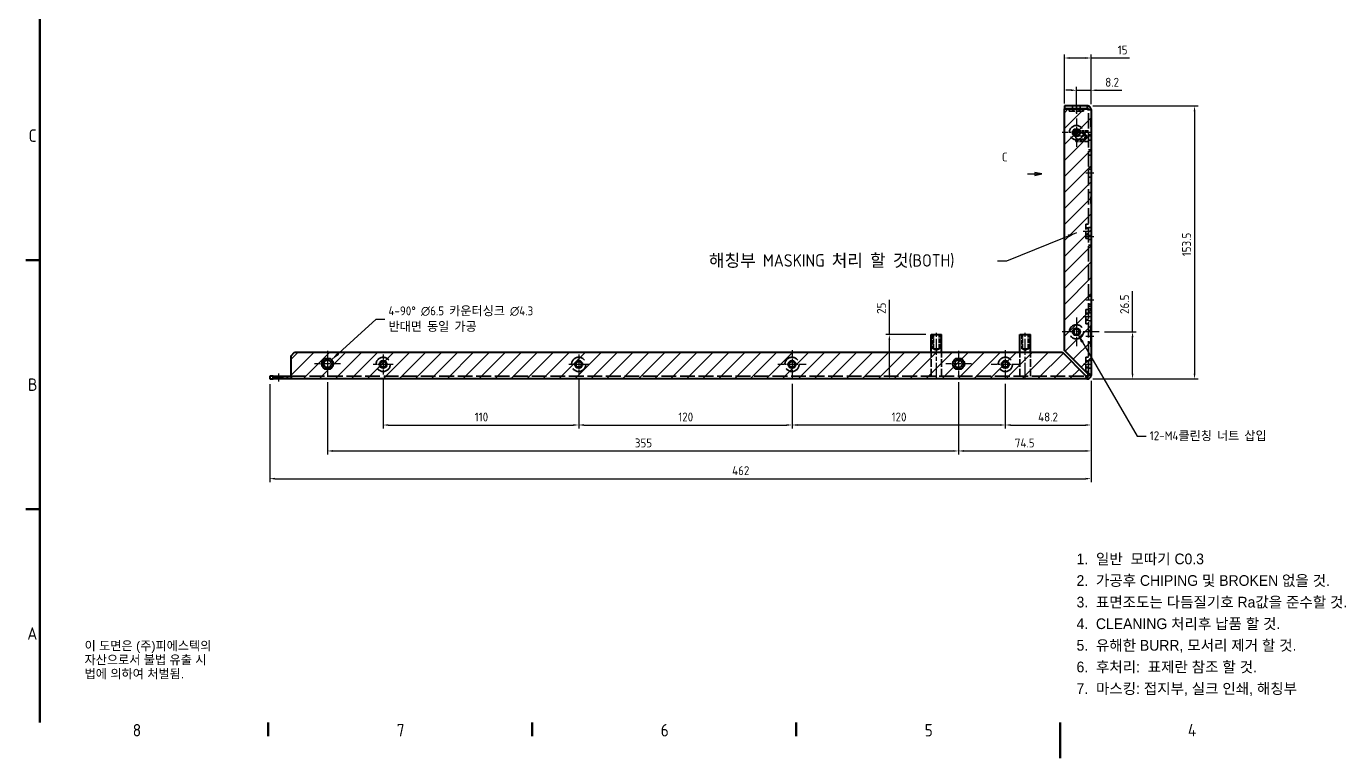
# Model space of a CAD drawing. Header units: millimetres. Extents: x 0 to 1188, y 0 to 840.
# Drawn here: x 12 to 742, y 0 to 412 of the extents above; entities that cross this region are included whole.
import ezdxf

# ---------------------------------------------------------------- set-up
doc = ezdxf.new("R2010")
doc.units = ezdxf.units.MM
doc.header["$LTSCALE"] = 2
doc.linetypes.add('CHAIN', pattern=[0.3543, 0.2362, -0.0295, 0.0591, -0.0295])
doc.linetypes.add('DASHED', pattern=[0.2067, 0.1654, -0.0413])
doc.layers.get('0').update_dxf_attribs({"color": 3, "lineweight": 25})
for name, color, linetype, lineweight in [('가려진 것(ISO)', 2, 'DASHED', 35), ('가시적인 것(ISO)', 3, 'Continuous', 40), ('가시적인 좁은 것(ISO)', 3, 'Continuous', 35), ('경계(ISO)', 7, 'Continuous', 50), ('기호(ISO)', 5, 'Continuous', 25), ('단면선(ISO)', 7, 'CHAIN', 25), ('중심 표식(ISO)', 1, 'Continuous', 25), ('중심선(ISO)', 1, 'Continuous', 25), ('치수(ISO)', 2, 'Continuous', 25), ('해치(ISO)', 7, 'Continuous', 18)]:
    doc.layers.add(name, color=color, linetype=linetype, lineweight=lineweight)
doc.styles.add('ISO Proportional', font='arial.ttf')
doc.styles.add('ISO ProportionalPSTEK', font='isocp.shx')
doc.styles.add('문자 텍스트_PSTEK_POSCO', font='isocp.shx')
doc.styles.add('치수 텍스트_PSTEK_POSCO', font='isocp.shx')
doc.dimstyles.new('치수_PSTEK_POSCO', dxfattribs={"dimscale": 2, "dimtxt": 2.5, "dimasz": 1.5, "dimexe": 1, "dimexo": 1.5, "dimgap": 1, "dimtad": 1, "dimrnd": 1e-08, "dimdsep": 46, "dimtxsty": '치수 텍스트_PSTEK_POSCO', "dimcen": 0.09, "dimdle": 10, "dimclrd": 7, "dimclre": 7, "dimclrt": 2, "dimadec": 1, "dimazin": 2, "dimtfac": 1, "dimtmove": 0, "dimatfit": 3, "dimfxl": 0, "dimtolj": 1, "dimlwd": -1, "dimlwe": -1, "dimarcsym": 0})
doc.dimstyles.new('치수_PSTEK_POSCO$7', dxfattribs={"dimscale": 2, "dimtxt": 2.5, "dimasz": 2.5, "dimexe": 1, "dimexo": 1.5, "dimgap": 1, "dimtad": 1, "dimrnd": 1e-08, "dimdsep": 46, "dimtxsty": '치수 텍스트_PSTEK_POSCO', "dimcen": 0.09, "dimdle": 10, "dimclrd": 7, "dimclre": 7, "dimclrt": 2, "dimadec": 1, "dimazin": 2, "dimtfac": 1, "dimtmove": 0, "dimatfit": 3, "dimfxl": 0, "dimtolj": 1, "dimlwd": -1, "dimlwe": -1, "dimarcsym": 0})
pattern_1 = [(45, (0, 0), (-4.49013, 4.49013), [])]

# ---------------------------------------------------------------- blocks, each defined once
blk = doc.blocks.new('경계 Default Border')
at = {"layer": '경계(ISO)'}
for p, q in [((10, 140), (6.1, 140)), ((10, 70), (6.1, 70)), ((74.25, 10), (74.25, 6.1)), ((148.5, 10), (148.5, 6.1)), ((222.75, 10), (222.75, 6.1))]:
    blk.add_line(p, q, dxfattribs=at)
at = {"layer": '경계(ISO)', "flags": 128}
for points in [[(10, 10), (10, 410)], [(297, 0), (297, 10)]]:
    blk.add_lwpolyline(points, dxfattribs=at)
at = {"layer": '경계(ISO)', "color": 2, "char_height": 3.5, "attachment_point": 7, "style": '문자 텍스트_PSTEK_POSCO'}
for s, insert in [('C', (6.85, 173.22)), ('B', (6.66, 103.22)), ('A', (6.47, 33.24)), ('8', (36.13, 6.07)), ('7', (110.38, 6.09)), ('6', (184.63, 6.07)), ('5', (258.88, 6.07)), ('4', (332.93, 6.1))]:
    blk.add_mtext(s, dxfattribs=dict(at, insert=insert))
blk = doc.blocks.new('*D23')
at = {"layer": 'Defpoints', "color": 0}
for p in [(149.34, 213.13), (611.34, 215.13), (611.34, 157.07)]:
    blk.add_point(p, dxfattribs=at)
at = {"layer": '치수(ISO)', "color": 7}
for p, q in [((611.34, 212.13), (611.34, 155.07)), ((149.34, 210.13), (149.34, 155.07)), ((152.34, 157.07), (608.34, 157.07))]:
    blk.add_line(p, q, dxfattribs=at)
for points in [[(152.34, 157.57), (152.34, 156.57), (149.34, 157.07)], [(608.34, 157.57), (608.34, 156.57), (611.34, 157.07)]]:
    blk.add_solid(points, dxfattribs=at)
at = {"layer": '치수(ISO)', "color": 2, "insert": (409.44, 161.57), "char_height": 5, "attachment_point": 4, "style": '치수 텍스트_PSTEK_POSCO'}
blk.add_mtext('\\A1;462', dxfattribs=at)
blk = doc.blocks.new('*D24')
at = {"layer": 'Defpoints', "color": 0}
for p in [(609.34, 366.63), (609.34, 213.13), (669.59, 213.13)]:
    blk.add_point(p, dxfattribs=at)
at = {"layer": '치수(ISO)', "color": 7}
for p, q in [((612.34, 366.63), (671.59, 366.63)), ((669.59, 363.63), (669.59, 216.13)), ((612.34, 213.13), (671.59, 213.13))]:
    blk.add_line(p, q, dxfattribs=at)
for points in [[(669.09, 363.63), (670.09, 363.63), (669.59, 366.63)], [(669.09, 216.13), (670.09, 216.13), (669.59, 213.13)]]:
    blk.add_solid(points, dxfattribs=at)
at = {"layer": '치수(ISO)', "color": 2, "insert": (665.09, 282.09), "char_height": 5, "attachment_point": 4, "rotation": 90, "style": '치수 텍스트_PSTEK_POSCO'}
blk.add_mtext('\\A1;153.5', dxfattribs=at)
blk = doc.blocks.new('*D25')
at = {"layer": 'Defpoints', "color": 0}
for p in [(615.96, 239.63), (609.34, 213.13), (634.71, 213.13)]:
    blk.add_point(p, dxfattribs=at)
at = {"layer": '치수(ISO)', "color": 7}
for p, q in [((634.71, 239.63), (634.71, 262.5)), ((618.96, 239.63), (636.71, 239.63)), ((634.71, 216.13), (634.71, 236.63)), ((612.34, 213.13), (636.71, 213.13))]:
    blk.add_line(p, q, dxfattribs=at)
for points in [[(634.21, 236.63), (635.21, 236.63), (634.71, 239.63)], [(634.21, 216.13), (635.21, 216.13), (634.71, 213.13)]]:
    blk.add_solid(points, dxfattribs=at)
at = {"layer": '치수(ISO)', "color": 2, "insert": (630.21, 249.67), "char_height": 5, "attachment_point": 4, "rotation": 90, "style": '치수 텍스트_PSTEK_POSCO'}
blk.add_mtext('\\A1;26.5', dxfattribs=at)
blk = doc.blocks.new('*D26')
at = {"layer": 'Defpoints', "color": 0}
for p in [(611.34, 393.6), (596.34, 365.03), (611.34, 364.63)]:
    blk.add_point(p, dxfattribs=at)
at = {"layer": '치수(ISO)', "color": 7}
for p, q in [((596.34, 368.03), (596.34, 395.6)), ((611.34, 367.63), (611.34, 395.6)), ((599.34, 393.6), (608.34, 393.6)), ((611.34, 393.6), (633.06, 393.6))]:
    blk.add_line(p, q, dxfattribs=at)
for points in [[(599.34, 394.1), (599.34, 393.1), (596.34, 393.6)], [(608.34, 394.1), (608.34, 393.1), (611.34, 393.6)]]:
    blk.add_solid(points, dxfattribs=at)
at = {"layer": '치수(ISO)', "color": 2, "insert": (626.36, 398.1), "char_height": 5, "attachment_point": 4, "style": '치수 텍스트_PSTEK_POSCO'}
blk.add_mtext('\\A1;15', dxfattribs=at)
blk = doc.blocks.new('주석-판금')
at = {"layer": '기호(ISO)', "color": 2, "insert": (-40.78, 19.91), "char_height": 3, "width": 116.6778, "attachment_point": 1, "line_spacing_factor": 1.214608, "style": 'ISO Proportional'}
blk.add_mtext('\\f굴림|b0|i0;\\H3.0000;1.  일반  모따기 C0.3\\P2.  가공후 CHIPING 및 BROKEN 없을 것.\\P3.  표면조도는 다듬질기호 Ra값을 준수할 것.\\P4.  CLEANING 처리후 납품 할 것.\\P5.  유해한 BURR, 모서리 제거 할 것.\\P6.  후처리:  표제란 참조 할 것.\\P7.  마스킹: 접지부, 실크 인쇄, 해칭부', dxfattribs=at)
blk = doc.blocks.new('*D42')
at = {"layer": 'Defpoints', "color": 0}
for p in [(213.14, 215.71), (323.14, 215.71), (323.14, 187.24)]:
    blk.add_point(p, dxfattribs=at)
at = {"layer": '치수(ISO)', "color": 7}
for p, q in [((213.14, 212.71), (213.14, 185.24)), ((323.14, 212.71), (323.14, 185.24)), ((216.14, 187.24), (320.14, 187.24))]:
    blk.add_line(p, q, dxfattribs=at)
for points in [[(216.14, 187.74), (216.14, 186.74), (213.14, 187.24)], [(320.14, 187.74), (320.14, 186.74), (323.14, 187.24)]]:
    blk.add_solid(points, dxfattribs=at)
at = {"layer": '치수(ISO)', "color": 2, "insert": (264.64, 191.74), "char_height": 5, "attachment_point": 4, "style": '치수 텍스트_PSTEK_POSCO'}
blk.add_mtext('\\A1;110', dxfattribs=at)
blk = doc.blocks.new('*D43')
at = {"layer": 'Defpoints', "color": 0}
for p in [(323.14, 215.71), (443.14, 213.33), (443.14, 187.24)]:
    blk.add_point(p, dxfattribs=at)
at = {"layer": '치수(ISO)', "color": 7}
for p, q in [((323.14, 212.71), (323.14, 185.24)), ((443.14, 210.33), (443.14, 185.24)), ((326.14, 187.24), (440.14, 187.24))]:
    blk.add_line(p, q, dxfattribs=at)
for points in [[(326.14, 187.74), (326.14, 186.74), (323.14, 187.24)], [(440.14, 187.74), (440.14, 186.74), (443.14, 187.24)]]:
    blk.add_solid(points, dxfattribs=at)
at = {"layer": '치수(ISO)', "color": 2, "insert": (379.14, 191.75), "char_height": 5, "attachment_point": 4, "style": '치수 텍스트_PSTEK_POSCO'}
blk.add_mtext('\\A1;120', dxfattribs=at)
blk = doc.blocks.new('*D45')
at = {"layer": 'Defpoints', "color": 0}
for p in [(497.91, 238.13), (521.39, 238.13), (413.34, 213.13)]:
    blk.add_point(p, dxfattribs=at)
at = {"layer": '치수(ISO)', "color": 7}
for p, q in [((497.91, 238.13), (497.91, 257.57)), ((518.39, 238.13), (495.91, 238.13)), ((497.91, 216.13), (497.91, 235.13))]:
    blk.add_line(p, q, dxfattribs=at)
for points in [[(497.41, 235.13), (498.41, 235.13), (497.91, 238.13)], [(497.41, 216.13), (498.41, 216.13), (497.91, 213.13)]]:
    blk.add_solid(points, dxfattribs=at)
at = {"layer": '치수(ISO)', "color": 2, "insert": (493.41, 249.73), "char_height": 5, "attachment_point": 4, "rotation": 90, "style": '치수 텍스트_PSTEK_POSCO'}
blk.add_mtext('\\A1;25', dxfattribs=at)
blk = doc.blocks.new('*D54')
at = {"layer": 'Defpoints', "color": 0}
for p in [(181.84, 214.38), (536.84, 214.38), (536.84, 172.65)]:
    blk.add_point(p, dxfattribs=at)
at = {"layer": '치수(ISO)', "color": 7}
for p, q in [((181.84, 211.38), (181.84, 170.65)), ((536.84, 211.38), (536.84, 170.65)), ((184.84, 172.65), (533.84, 172.65))]:
    blk.add_line(p, q, dxfattribs=at)
for points in [[(184.84, 173.15), (184.84, 172.15), (181.84, 172.65)], [(533.84, 173.15), (533.84, 172.15), (536.84, 172.65)]]:
    blk.add_solid(points, dxfattribs=at)
at = {"layer": '치수(ISO)', "color": 2, "insert": (354.73, 177.15), "char_height": 5, "attachment_point": 4, "style": '치수 텍스트_PSTEK_POSCO'}
blk.add_mtext('\\A1;355', dxfattribs=at)
blk = doc.blocks.new('*D55')
at = {"layer": 'Defpoints', "color": 0}
for p in [(443.14, 213.33), (563.14, 213.33), (443.14, 187.24)]:
    blk.add_point(p, dxfattribs=at)
at = {"layer": '치수(ISO)', "color": 7}
for p, q in [((443.14, 210.33), (443.14, 185.24)), ((563.14, 210.33), (563.14, 185.24)), ((560.14, 187.24), (446.14, 187.24))]:
    blk.add_line(p, q, dxfattribs=at)
for points in [[(446.14, 187.74), (446.14, 186.74), (443.14, 187.24)], [(560.14, 187.74), (560.14, 186.74), (563.14, 187.24)]]:
    blk.add_solid(points, dxfattribs=at)
at = {"layer": '치수(ISO)', "color": 2, "insert": (499.14, 191.75), "char_height": 5, "attachment_point": 4, "style": '치수 텍스트_PSTEK_POSCO'}
blk.add_mtext('\\A1;120', dxfattribs=at)
blk = doc.blocks.new('*D56')
at = {"layer": 'Defpoints', "color": 0}
for p in [(563.14, 213.33), (611.34, 215.13), (611.34, 187.24)]:
    blk.add_point(p, dxfattribs=at)
at = {"layer": '치수(ISO)', "color": 7}
for p, q in [((611.34, 212.13), (611.34, 185.24)), ((563.14, 210.33), (563.14, 185.24)), ((566.14, 187.24), (608.34, 187.24))]:
    blk.add_line(p, q, dxfattribs=at)
for points in [[(566.14, 187.74), (566.14, 186.74), (563.14, 187.24)], [(608.34, 187.74), (608.34, 186.74), (611.34, 187.24)]]:
    blk.add_solid(points, dxfattribs=at)
at = {"layer": '치수(ISO)', "color": 2, "insert": (581.59, 191.75), "char_height": 5, "attachment_point": 4, "style": '치수 텍스트_PSTEK_POSCO'}
blk.add_mtext('\\A1;48.2', dxfattribs=at)
blk = doc.blocks.new('*D57')
at = {"layer": 'Defpoints', "color": 0}
for p in [(536.84, 214.38), (611.34, 215.13), (611.34, 172.65)]:
    blk.add_point(p, dxfattribs=at)
at = {"layer": '치수(ISO)', "color": 7}
for p, q in [((611.34, 212.13), (611.34, 170.65)), ((536.84, 211.38), (536.84, 170.65)), ((539.84, 172.65), (608.34, 172.65))]:
    blk.add_line(p, q, dxfattribs=at)
for points in [[(539.84, 173.15), (539.84, 172.15), (536.84, 172.65)], [(608.34, 173.15), (608.34, 172.15), (611.34, 172.65)]]:
    blk.add_solid(points, dxfattribs=at)
at = {"layer": '치수(ISO)', "color": 2, "insert": (568.48, 177.15), "char_height": 5, "attachment_point": 4, "style": '치수 텍스트_PSTEK_POSCO'}
blk.add_mtext('\\A1;74.5', dxfattribs=at)
blk = doc.blocks.new('*D58')
at = {"layer": 'Defpoints', "color": 0}
for p in [(611.34, 375.46), (603.14, 359.63), (611.34, 364.63)]:
    blk.add_point(p, dxfattribs=at)
at = {"layer": '치수(ISO)', "color": 7}
for p, q in [((600.14, 375.46), (597.14, 375.46)), ((603.14, 362.63), (603.14, 377.46)), ((603.14, 375.46), (611.34, 375.46)), ((611.34, 367.63), (611.34, 377.46)), ((614.34, 375.46), (628.64, 375.46))]:
    blk.add_line(p, q, dxfattribs=at)
for points in [[(600.14, 375.96), (600.14, 374.96), (603.14, 375.46)], [(614.34, 375.96), (614.34, 374.96), (611.34, 375.46)]]:
    blk.add_solid(points, dxfattribs=at)
at = {"layer": '치수(ISO)', "color": 2, "insert": (619.34, 379.96), "char_height": 5, "attachment_point": 4, "style": '치수 텍스트_PSTEK_POSCO'}
blk.add_mtext('\\A1;8.2', dxfattribs=at)
blk = doc.blocks.new('2dTransSection0')
at = {"layer": '단면선(ISO)', "linetype": 'Continuous'}
for p, q in [((291.85, 164.21), (289.85, 164.61)), ((289.85, 164.61), (289.85, 163.81)), ((287.85, 164.21), (289.85, 164.21)), ((289.85, 164.21), (291.85, 164.21)), ((289.85, 163.81), (291.85, 164.21))]:
    blk.add_line(p, q, dxfattribs=at)
at = {"layer": '단면선(ISO)', "linetype": 'Continuous', "flags": 128}
blk.add_lwpolyline([(289.85, 163.81), (291.85, 164.21)], dxfattribs=at)
at = {"layer": '단면선(ISO)'}
blk.add_solid([(289.85, 163.81), (291.85, 164.21), (289.85, 164.61), (289.85, 163.81)], dxfattribs=at)
at = {"layer": '단면선(ISO)', "insert": (280.61, 167.71), "char_height": 2.5, "attachment_point": 7, "style": 'ISO ProportionalPSTEK'}
blk.add_mtext('C', dxfattribs=at)

msp = doc.modelspace()

# ---------------------------------------------------------------- hatches: boundary and pattern name
at = {"layer": '해치(ISO)'}
h = msp.add_hatch(dxfattribs=at)
h.set_pattern_fill('ANSI31', color=1, scale=50.8, style=0)
h.set_pattern_definition(pattern_1)
edge = h.paths.add_edge_path()
edge.add_line((611.3375, 215.134), (611.3375, 364.634))
edge.add_line((611.3375, 364.634), (609.3375, 364.634))
edge.add_line((609.3375, 364.634), (609.3375, 365.034))
edge.add_line((609.3375, 365.034), (596.3375, 365.034))
edge.add_line((596.3375, 365.034), (596.3375, 229.1947))
edge.add_line((596.3375, 229.1947), (609.3375, 216.1947))
edge.add_spline(control_points=[(609.3375, 216.1947), (609.5997, 216.1062), (609.8618, 216.0176), (610.104, 215.9291), (610.829, 215.6641), (611.3375, 215.399), (611.3375, 215.134)], knot_values=[0, 0, 0, 0, 0.39334326, 0.39334326, 0.39334326, 1.57079633, 1.57079633, 1.57079633, 1.57079633], degree=3, periodic=0)
h = msp.add_hatch(dxfattribs=at)
h.set_pattern_fill('ANSI31', color=1, scale=50.8, style=0)
h.set_pattern_definition(pattern_1)
edge = h.paths.add_edge_path()
edge.add_line((161.3375, 226.134), (161.3375, 213.134))
edge.add_line((161.3375, 213.134), (609.3375, 213.134))
edge.add_line((609.3375, 213.134), (609.3375, 214.634))
edge.add_spline(control_points=[(609.3375, 214.634), (608.9839, 214.634), (608.6303, 214.8722), (608.2768, 215.134)], knot_values=[0, 0, 0, 0, 1.57079633, 1.57079633, 1.57079633, 1.57079633], degree=3, periodic=0)
edge.add_line((608.2768, 215.134), (595.2768, 228.134))
edge.add_line((595.2768, 228.134), (163.3375, 228.134))
edge.add_line((163.3375, 228.134), (161.3375, 226.134))

# ---------------------------------------------------------------- linework, layer by layer
at = {"layer": '가려진 것(ISO)', "ltscale": 1.428422}
for p, q in [((600.9875, 365.134), (600.9875, 366.634)), ((601.1375, 365.134), (601.1375, 363.634)), ((601.5165, 365.134), (601.5165, 363.634)), ((604.7585, 365.134), (604.7585, 363.634)), ((605.1375, 363.634), (605.1375, 365.134)), ((605.2875, 365.134), (605.2875, 366.634)), ((611.3375, 350.384), (609.8375, 350.384)), ((611.3375, 347.384), (609.8375, 347.384)), ((611.3375, 341.884), (609.8375, 341.884)), ((611.3375, 338.884), (609.8375, 338.884)), ((611.3375, 332.134), (609.8375, 332.134)), ((611.3375, 331.134), (609.8375, 331.134)), ((611.3375, 326.634), (609.8375, 326.634)), ((611.3375, 317.884), (609.8375, 317.884)), ((609.8375, 300.134), (608.3375, 300.134)), ((609.8375, 298.134), (608.3375, 298.134)), ((609.8375, 297.755), (608.3375, 297.755)), ((609.8375, 294.513), (608.3375, 294.513)), ((608.3375, 294.134), (609.8375, 294.134)), ((609.8375, 292.134), (608.3375, 292.134)), ((609.8375, 298.384), (611.3375, 298.384)), ((609.8375, 293.884), (611.3375, 293.884)), ((609.8375, 291.634), (611.3375, 291.634)), ((611.3375, 288.384), (609.8375, 288.384)), ((611.3375, 259.634), (609.8375, 259.634)), ((609.8375, 252.134), (608.3375, 252.134)), ((609.8375, 250.134), (608.3375, 250.134)), ((609.8375, 249.755), (608.3375, 249.755)), ((611.3375, 255.134), (609.8375, 255.134)), ((611.3375, 254.134), (609.8375, 254.134)), ((609.8375, 252.634), (611.3375, 252.634)), ((609.8375, 250.384), (611.3375, 250.384)), ((609.8375, 246.513), (608.3375, 246.513)), ((608.3375, 246.134), (609.8375, 246.134)), ((609.8375, 244.134), (608.3375, 244.134)), ((609.8375, 245.884), (611.3375, 245.884)), ((609.8375, 240.384), (611.3375, 240.384)), ((609.8375, 233.884), (611.3375, 233.884)), ((609.8375, 225.334), (608.3375, 225.334)), ((609.8375, 223.334), (608.3375, 223.334)), ((609.8375, 222.955), (608.3375, 222.955)), ((609.8375, 219.713), (608.3375, 219.713)), ((608.3375, 219.334), (609.8375, 219.334)), ((609.8375, 223.434), (611.3375, 223.434)), ((609.8375, 219.234), (611.3375, 219.234)), ((609.8375, 217.334), (608.3375, 217.334))]:
    msp.add_line(p, q, dxfattribs=at)
at = {"layer": '가려진 것(ISO)', "ltscale": 1.333188}
for p, q in [((599.1375, 365.034), (599.1375, 363.634)), ((607.1375, 365.034), (607.1375, 363.634))]:
    msp.add_line(p, q, dxfattribs=at)
at = {"layer": '가려진 것(ISO)', "ltscale": 11.967462}
for p, q in [((607.1375, 363.634), (599.1375, 363.634)), ((608.3375, 292.134), (608.3375, 300.134)), ((608.3375, 244.134), (608.3375, 252.134)), ((608.3375, 217.334), (608.3375, 225.334))]:
    msp.add_line(p, q, dxfattribs=at)
at = {"layer": '가려진 것(ISO)', "ltscale": 25.831087}
msp.add_line((609.8375, 215.134), (609.8375, 364.634), dxfattribs=at)
at = {"layer": '가려진 것(ISO)', "ltscale": 0.009423}
for p, q in [((611.3375, 359.2598), (611.3475, 359.2598)), ((611.3375, 359.067), (611.3475, 359.067)), ((611.3375, 358.8571), (611.3475, 358.8571)), ((611.3375, 358.8287), (611.3475, 358.8287)), ((611.3375, 358.772), (611.3475, 358.772)), ((611.3375, 358.3863), (611.3475, 358.3863)), ((611.3375, 358.3749), (611.3475, 358.3749)), ((611.3375, 358.3125), (611.3475, 358.3125)), ((611.3375, 358.2983), (611.3475, 358.2983)), ((611.3375, 358.2558), (611.3475, 358.2558)), ((611.3375, 358.0232), (611.3475, 358.0232)), ((611.3375, 358.0204), (611.3475, 358.0204)), ((611.3375, 357.9835), (611.3475, 357.9835)), ((611.3375, 357.9665), (611.3475, 357.9665)), ((611.3375, 357.9466), (611.3475, 357.9466)), ((611.3375, 357.9211), (611.3475, 357.9211)), ((611.3375, 357.8587), (611.3475, 357.8587)), ((611.3375, 357.8388), (611.3475, 357.8388)), ((611.3375, 357.8133), (611.3475, 357.8133)), ((611.3375, 357.8048), (611.3475, 357.8048)), ((611.3375, 357.6488), (611.3475, 357.6488)), ((611.3375, 357.5495), (611.3475, 357.5495)), ((611.3375, 357.4134), (611.3475, 357.4134)), ((611.3375, 357.3992), (611.3475, 357.3992)), ((611.3375, 357.334), (611.3475, 357.334)), ((611.3375, 357.2914), (611.3475, 357.2914)), ((611.3375, 357.0617), (611.3475, 357.0617)), ((611.3375, 357.0163), (611.3475, 357.0163)), ((611.3375, 356.988), (611.3475, 356.988)), ((611.3375, 356.9539), (611.3475, 356.9539)), ((611.3375, 356.6731), (611.3475, 356.6731)), ((611.3375, 356.3328), (611.3475, 356.3328)), ((611.3375, 356.3299), (611.3475, 356.3299)), ((611.3375, 356.1059), (611.3475, 356.1059)), ((611.3375, 356.1002), (611.3475, 356.1002)), ((611.3375, 356.0435), (611.3475, 356.0435)), ((611.3375, 356.0208), (611.3475, 356.0208)), ((611.3375, 356.0151), (611.3475, 356.0151)), ((611.3375, 356.0123), (611.3475, 356.0123)), ((611.3375, 355.9641), (611.3475, 355.9641)), ((611.3375, 355.8478), (611.3475, 355.8478)), ((611.3375, 355.7088), (611.3475, 355.7088)), ((611.3375, 315.384), (611.3475, 315.384)), ((611.3375, 315.2195), (611.3475, 315.2195)), ((611.3375, 315.1514), (611.3475, 315.1514)), ((611.3375, 315.055), (611.3475, 315.055)), ((611.3375, 315.0493), (611.3475, 315.0493)), ((611.3375, 315.0437), (611.3475, 315.0437)), ((611.3375, 314.9813), (611.3475, 314.9813)), ((611.3375, 314.9699), (611.3475, 314.9699)), ((611.3375, 314.6636), (611.3475, 314.6636)), ((611.3375, 314.5899), (611.3475, 314.5899)), ((611.3375, 314.0113), (611.3475, 314.0113)), ((611.3375, 313.6652), (611.3475, 313.6652)), ((611.3375, 313.5972), (611.3475, 313.5972)), ((611.3375, 313.4071), (611.3475, 313.4071)), ((611.3375, 313.2767), (611.3475, 313.2767)), ((611.3375, 312.2981), (611.3475, 312.2981)), ((611.3375, 312.2244), (611.3475, 312.2244)), ((611.3375, 312.213), (611.3475, 312.213)), ((611.3375, 312.2074), (611.3475, 312.2074)), ((611.3375, 312.1223), (611.3475, 312.1223)), ((611.3375, 311.884), (611.3475, 311.884)), ((611.3375, 242.834), (611.3475, 242.834)), ((611.3375, 240.784), (611.3475, 240.784)), ((611.3375, 237.484), (611.3475, 237.484)), ((611.3375, 236.784), (611.3475, 236.784)), ((611.3375, 235.984), (611.3475, 235.984)), ((611.3375, 235.284), (611.3475, 235.284)), ((611.3375, 234.484), (611.3475, 234.484)), ((611.3375, 233.784), (611.3475, 233.784)), ((611.3375, 231.434), (611.3475, 231.434))]:
    msp.add_line(p, q, dxfattribs=at)
at = {"layer": '가려진 것(ISO)', "ltscale": 4.761642}
for p, q in [((607.8375, 351.634), (602.8375, 351.634)), ((607.8375, 351.255), (602.8375, 351.255)), ((607.8375, 348.013), (602.8375, 348.013)), ((602.8375, 347.634), (607.8375, 347.634))]:
    msp.add_line(p, q, dxfattribs=at)
at = {"layer": '가려진 것(ISO)', "ltscale": 5.129776}
msp.add_line((609.8375, 352.584), (604.4509, 352.584), dxfattribs=at)
at = {"layer": '가려진 것(ISO)', "ltscale": 5.983681}
for p, q in [((607.8375, 351.634), (607.8375, 347.634)), ((526.3375, 230.134), (522.3375, 230.134)), ((576.3375, 230.134), (572.3375, 230.134))]:
    msp.add_line(p, q, dxfattribs=at)
at = {"layer": '가려진 것(ISO)', "ltscale": 1.800898}
for p, q in [((608.8114, 349.634), (607.8375, 351.255)), ((608.8114, 349.634), (607.8375, 348.013)), ((524.3375, 229.16), (522.7165, 230.134)), ((524.3375, 229.16), (525.9585, 230.134)), ((574.3375, 229.16), (572.7165, 230.134)), ((574.3375, 229.16), (575.9585, 230.134))]:
    msp.add_line(p, q, dxfattribs=at)
at = {"layer": '가려진 것(ISO)', "ltscale": 4.801787}
msp.add_line((602.8375, 346.684), (602.8375, 350.041), dxfattribs=at)
at = {"layer": '가려진 것(ISO)', "ltscale": 6.666338}
msp.add_line((609.8375, 346.684), (602.8375, 346.684), dxfattribs=at)
at = {"layer": '가려진 것(ISO)', "ltscale": 7.618686}
for p, q in [((522.3375, 238.134), (522.3375, 230.134)), ((522.7165, 230.134), (522.7165, 238.134)), ((525.9585, 230.134), (525.9585, 238.134)), ((526.3375, 230.134), (526.3375, 238.134)), ((572.3375, 238.134), (572.3375, 230.134)), ((572.7165, 230.134), (572.7165, 238.134)), ((575.9585, 230.134), (575.9585, 238.134)), ((576.3375, 230.134), (576.3375, 238.134))]:
    msp.add_line(p, q, dxfattribs=at)
at = {"layer": '가려진 것(ISO)', "ltscale": 12.856602}
for p, q in [((521.3875, 214.634), (521.3875, 228.134)), ((527.2875, 214.634), (527.2875, 228.134)), ((571.3875, 214.634), (571.3875, 228.134)), ((577.2875, 214.634), (577.2875, 228.134))]:
    msp.add_line(p, q, dxfattribs=at)
at = {"layer": '가려진 것(ISO)', "ltscale": 1.548747}
for p, q in [((152.0875, 214.284), (150.9375, 213.134)), ((156.5875, 214.284), (157.7375, 213.134))]:
    msp.add_line(p, q, dxfattribs=at)
at = {"layer": '가려진 것(ISO)', "ltscale": 0.333222}
for p, q in [((152.0875, 214.634), (152.0875, 214.284)), ((156.5875, 214.634), (156.5875, 214.284))]:
    msp.add_line(p, q, dxfattribs=at)
at = {"layer": '가려진 것(ISO)', "ltscale": 6.731654}
msp.add_line((152.0875, 214.284), (156.5875, 214.284), dxfattribs=at)
at = {"layer": '가려진 것(ISO)', "ltscale": 25.202236}
msp.add_line((161.3375, 214.634), (609.3375, 214.634), dxfattribs=at)
at = {"layer": '가려진 것(ISO)', "ltscale": 30.397606}
for centre in [(603.1375, 351.634), (603.1375, 239.634), (213.1375, 221.334), (323.1375, 221.334), (443.1375, 221.334), (563.1375, 221.334)]:
    msp.add_circle(centre, 4, dxfattribs=at)
at = {"layer": '가시적인 것(ISO)'}
for p, q in [((596.3375, 366.634), (596.3375, 365.134)), ((609.3375, 366.634), (596.3375, 366.634)), ((596.3375, 365.134), (609.3375, 365.134)), ((599.1375, 365.134), (599.1375, 365.034)), ((607.1375, 365.134), (607.1375, 365.034)), ((609.3375, 365.134), (609.3375, 366.634)), ((596.3375, 229.1947), (596.3375, 365.034)), ((596.3375, 365.034), (609.3375, 365.034)), ((609.3375, 364.634), (609.3375, 365.034)), ((609.3375, 364.634), (611.3375, 364.634)), ((611.3375, 364.634), (611.3375, 215.134)), ((611.3375, 359.3421), (611.3475, 359.3421)), ((611.3375, 359.1861), (611.3475, 359.1861)), ((611.3475, 359.1861), (611.3475, 359.3421)), ((611.3475, 355.6861), (611.3475, 359.1861)), ((602.8375, 350.041), (602.8375, 352.584)), ((604.4509, 352.584), (602.8375, 352.584)), ((611.3375, 355.6861), (611.3475, 355.6861)), ((611.3375, 355.635), (611.3475, 355.635)), ((611.3375, 355.6265), (611.3475, 355.6265)), ((611.3375, 355.6123), (611.3475, 355.6123)), ((611.3375, 354.926), (611.3475, 354.926)), ((611.3475, 354.926), (611.3475, 355.6123)), ((611.3375, 315.4578), (611.3475, 315.4578)), ((611.3375, 315.4464), (611.3475, 315.4464)), ((611.3375, 312.6782), (611.3475, 312.6782)), ((611.3375, 312.0939), (611.3475, 312.0939)), ((611.3375, 311.8216), (611.3475, 311.8216)), ((611.3375, 311.8103), (611.3475, 311.8103)), ((611.3475, 312.0939), (611.3475, 312.6782)), ((611.3375, 243.134), (611.3475, 243.134)), ((611.3475, 231.134), (611.3475, 243.134)), ((521.3875, 238.134), (527.2875, 238.134)), ((521.3875, 228.134), (521.3875, 238.134)), ((527.2875, 228.134), (527.2875, 238.134)), ((571.3875, 238.134), (577.2875, 238.134)), ((571.3875, 228.134), (571.3875, 238.134)), ((577.2875, 228.134), (577.2875, 238.134)), ((161.3375, 226.134), (163.3375, 228.134)), ((163.3375, 228.134), (595.2768, 228.134)), ((595.2768, 228.134), (608.2768, 215.134)), ((609.3375, 216.1947), (596.3375, 229.1947)), ((611.3375, 231.134), (611.3475, 231.134)), ((161.3375, 215.134), (161.3375, 226.134)), ((151.3375, 214.634), (149.3375, 214.634)), ((149.3375, 214.634), (149.3375, 213.134)), ((149.3375, 213.134), (151.3375, 213.134)), ((151.3375, 213.134), (151.3375, 214.634)), ((151.3375, 214.634), (159.3375, 214.634)), ((159.3375, 213.134), (151.3375, 213.134)), ((159.3375, 214.634), (161.3375, 214.634)), ((159.3375, 213.134), (159.3375, 214.634)), ((161.3375, 213.134), (159.3375, 213.134)), ((161.3375, 215.134), (161.3375, 213.134)), ((609.3375, 213.134), (161.3375, 213.134))]:
    msp.add_line(p, q, dxfattribs=at)
for centre, radius in [((603.1375, 351.634), 2.1), ((603.1375, 351.634), 1.621), ((603.1375, 239.634), 2.1), ((603.1375, 239.634), 1.621), ((181.8375, 221.634), 3.25), ((181.8375, 221.634), 2.15), ((213.1375, 221.334), 2.1), ((213.1375, 221.334), 1.621), ((323.1375, 221.334), 2.1), ((323.1375, 221.334), 1.621), ((443.1375, 221.334), 2.1), ((443.1375, 221.334), 1.621), ((536.8375, 221.634), 3.25), ((536.8375, 221.634), 2.15), ((563.1375, 221.334), 2.1), ((563.1375, 221.334), 1.621)]:
    msp.add_circle(centre, radius, dxfattribs=at)
for centre, radius, start, end in [((609.3375, 364.634), 2, 75.5224878, 90), ((609.3375, 364.634), 0.5, 0, 90), ((609.3375, 364.634), 2, 0, 75.5224878), ((609.3375, 215.134), 0.5, 270, 0), ((609.3375, 215.134), 2, 270, 0)]:
    msp.add_arc(centre, radius, start, end, dxfattribs=at)
for points, degree in [([(611.3475, 355.635), (611.3475, 355.6555), (611.3475, 355.6861)], 2), ([(611.3475, 355.6265), (611.3475, 355.6299), (611.3475, 355.635)], 2), ([(611.3475, 355.6123), (611.3475, 355.618), (611.3475, 355.6265)], 2), ([(611.3475, 315.4464), (611.3475, 315.4532), (611.3475, 315.4578)], 2), ([(611.3475, 314.4452), (611.3475, 314.8707), (611.3475, 315.2161), (611.3475, 315.4464)], 2), ([(611.3475, 313.8127), (611.3475, 313.929), (611.3475, 314.241), (611.3475, 314.4452)], 2), ([(611.3475, 313.5036), (611.3475, 313.5518), (611.3475, 313.6964), (611.3475, 313.8127)], 2), ([(611.3475, 313.3447), (611.3475, 313.3901), (611.3475, 313.4525), (611.3475, 313.5036)], 2), ([(611.3475, 312.8087), (611.3475, 313.0185), (611.3475, 313.2795), (611.3475, 313.3447)], 2), ([(611.3475, 312.6782), (611.3475, 312.7399), (611.3475, 312.8087)], 2), ([(611.3475, 311.8216), (611.3475, 311.8852), (611.3475, 311.9805), (611.3475, 312.0939)], 2), ([(611.3475, 311.8103), (611.3475, 311.8148), (611.3475, 311.8216)], 2), ([(609.3375, 214.634), (608.9839, 214.634), (608.6303, 214.8722), (608.2768, 215.134)], 3), ([(609.1668, 213.1975), (609.2237, 213.1554), (609.2806, 213.134), (609.3375, 213.134)], 3), ([(609.8375, 215.134), (609.8375, 215.4876), (609.5993, 215.8411), (609.3375, 216.1947)], 3), ([(609.3375, 214.634), (609.3375, 214.134), (609.3375, 213.634), (609.3375, 213.134)], 3), ([(611.3375, 215.134), (610.8375, 215.134), (610.3375, 215.134), (609.8375, 215.134)], 3)]:
    msp.add_open_spline(points, degree=degree, dxfattribs=at)
for points, knots in [([(608.2768, 215.134), (608.541, 214.3515), (608.8052, 213.5921), (609.0694, 213.2895), (609.1019, 213.2524), (609.1344, 213.2216), (609.1668, 213.1975)], [0, 0, 0, 0, 1.17385238, 1.17385238, 1.17385238, 1.31811607, 1.31811607, 1.31811607, 1.31811607]), ([(611.3375, 215.134), (611.3375, 215.399), (610.829, 215.6641), (610.104, 215.9291), (609.8618, 216.0176), (609.5997, 216.1062), (609.3375, 216.1947)], [0, 0, 0, 0, 1.17745307, 1.17745307, 1.17745307, 1.57079633, 1.57079633, 1.57079633, 1.57079633])]:
    msp.add_open_spline(points, degree=3, knots=knots, dxfattribs=at)
at = {"layer": '가시적인 좁은 것(ISO)'}
for centre in [(603.1375, 351.634), (603.1375, 239.634), (213.1375, 221.334), (323.1375, 221.334), (443.1375, 221.334), (563.1375, 221.334)]:
    msp.add_arc(centre, 2, 280, 190, dxfattribs=at)
at = {"layer": '중심 표식(ISO)', "linetype": 'CHAIN', "ltscale": 8.88956}
for p, q in [((603.1375, 359.634), (603.1375, 343.634)), ((611.1375, 351.634), (595.1375, 351.634)), ((603.1375, 247.634), (603.1375, 231.634)), ((443.1375, 229.334), (443.1375, 213.334)), ((563.1375, 229.334), (563.1375, 213.334)), ((451.1375, 221.334), (435.1375, 221.334)), ((571.1375, 221.334), (555.1375, 221.334))]:
    msp.add_line(p, q, dxfattribs=at)
at = {"layer": '중심 표식(ISO)', "linetype": 'CHAIN', "ltscale": 19.051651}
msp.add_line((615.9611, 239.634), (595.1375, 239.634), dxfattribs=at)
at = {"layer": '중심 표식(ISO)', "linetype": 'CHAIN', "ltscale": 8.056153}
for p, q in [((181.8375, 228.884), (181.8375, 214.384)), ((536.8375, 228.884), (536.8375, 214.384)), ((189.0875, 221.634), (174.5875, 221.634)), ((544.0875, 221.634), (529.5875, 221.634))]:
    msp.add_line(p, q, dxfattribs=at)
at = {"layer": '중심 표식(ISO)', "linetype": 'CHAIN', "ltscale": 6.245997}
for p, q in [((213.1375, 226.955), (213.1375, 215.713)), ((323.1375, 226.955), (323.1375, 215.713)), ((218.7585, 221.334), (207.5165, 221.334)), ((328.7585, 221.334), (317.5165, 221.334))]:
    msp.add_line(p, q, dxfattribs=at)
at = {"layer": '중심선(ISO)', "linetype": 'CHAIN', "ltscale": 2.500117}
for p, q in [((603.1375, 366.634), (603.1375, 362.134)), ((612.8375, 328.884), (608.3375, 328.884)), ((611.3375, 296.134), (606.8375, 296.134)), ((612.8375, 293.134), (608.3375, 293.134)), ((612.8375, 257.384), (608.3375, 257.384)), ((611.3375, 248.134), (606.8375, 248.134)), ((608.3375, 237.134), (612.8375, 237.134)), ((611.3375, 221.334), (606.8375, 221.334)), ((154.3375, 216.134), (154.3375, 211.634))]:
    msp.add_line(p, q, dxfattribs=at)
at = {"layer": '중심선(ISO)', "linetype": 'CHAIN', "ltscale": 5.555937}
msp.add_line((611.3375, 349.634), (601.3375, 349.634), dxfattribs=at)
at = {"layer": '중심선(ISO)', "linetype": 'CHAIN', "ltscale": 19.051651}
for p, q in [((524.3375, 213.134), (524.3375, 239.634)), ((574.3375, 213.134), (574.3375, 239.634))]:
    msp.add_line(p, q, dxfattribs=at)

# ---------------------------------------------------------------- block references
at = {"xscale": 2, "yscale": 2, "zscale": 2}
for name, p in [('경계 Default Border', (0, 0)), ('주석-판금', (684.758, 75.13))]:
    msp.add_blockref(name, p, dxfattribs=at)
at = {"layer": '단면선(ISO)', "xscale": 2, "yscale": 2, "zscale": 2}
msp.add_blockref('2dTransSection0', (0, 0), dxfattribs=at)

# ---------------------------------------------------------------- texts
at = {"layer": '기호(ISO)', "color": 2, "insert": (396.3923, 279.4031), "char_height": 7, "width": 160.424309, "attachment_point": 4, "style": '치수 텍스트_PSTEK_POSCO'}
msp.add_mtext('{\\fISOCP|b0|i0;\\H7.0000;해칭부 MASKING 처리 할 것(BOTH)}', dxfattribs=at)
at = {"layer": '기호(ISO)', "color": 2, "char_height": 5, "attachment_point": 4}
for s, insert, width, line_spacing_factor, style in [('{4-90° \\fAIGDT|b0|i0;\\H5.0000;n\\fisocp|b0|i0;\\H5.0000;6.5 카운터싱크 \\fAIGDT|b0|i0;\\H5.0000;n\\fisocp|b0|i0;\\H5.0000;4.3\\P반대면 동일 가공}', (216.1372, 246.7668), 96.319942, 1.05, '치수 텍스트_PSTEK_POSCO'), ('{12-M4클린칭 너트 삽입}', (644.3934, 180.9375), 79.259118, 0.4375, '치수 텍스트_PSTEK_POSCO'), ('{\\fArial|b0|i0;\\H5.0000;이 도면은 (주)피에스텍의\\P자산으로서 불법 유출 시 \\P법에 의하여 처벌됨.}', (45.1811, 54.9633), 78.612207, 0.944221, '문자 텍스트_PSTEK_POSCO')]:
    msp.add_mtext(s, dxfattribs=dict(at, insert=insert, width=width, line_spacing_factor=line_spacing_factor, style=style))

# ---------------------------------------------------------------- dimensions: what is measured, and where the dimension line sits
at = {"layer": '치수(ISO)', "color": 7}
dim = msp.add_linear_dim(base=(611.3375, 393.6022), p1=(596.3375, 365.034), p2=(611.3375, 364.634), dimstyle='치수_PSTEK_POSCO', override={"dimdec": 2, "dimtp": 0, "dimtm": 0, "dimtdec": 2, "dimtofl": 0, "dimatfit": 2}, dxfattribs=at)
dim.commit()
dim.dimension.update_dxf_attribs({"geometry": '*D26', "text_midpoint": (628.7086, 393.6022), "dimtype": 160})
for base, p1, p2, angle, override, picture, middle in [((611.3375, 375.4602), (603.1375, 359.634), (611.3375, 364.634), 180, {"dimdec": 2, "dimtp": 0, "dimtm": 0, "dimtdec": 2, "dimtofl": 1, "dimatfit": 1}, '*D58', (622.9876, 375.4602)), ((669.5946, 213.134), (609.3375, 366.634), (609.3375, 213.134), 90, {"dimdec": 2, "dimtp": 0, "dimtm": 0, "dimtdec": 2, "dimtofl": 0, "dimatfit": 1}, '*D24', (669.5946, 288.6913)), ((634.7111, 213.134), (615.9611, 239.634), (609.3375, 213.134), 90, {"dimdec": 2, "dimtp": 0, "dimtm": 0, "dimtdec": 2, "dimtofl": 0, "dimatfit": 2}, '*D25', (634.7111, 255.0835)), ((497.9127, 238.134), (413.3373, 213.134), (521.3875, 238.134), 90, {"dimdec": 2, "dimse1": 1, "dimtp": 0, "dimtm": 0, "dimtdec": 2, "dimtofl": 0, "dimatfit": 2}, '*D45', (497.9127, 252.6518)), ((611.3375, 157.0742), (149.3375, 213.134), (611.3375, 215.134), 180, {"dimdec": 2, "dimtp": 0, "dimtm": 0, "dimtdec": 2, "dimtofl": 0, "dimatfit": 1}, '*D23', (414.3375, 157.0742)), ((536.8375, 172.646), (181.8375, 214.384), (536.8375, 214.384), 180, {"dimdec": 2, "dimtp": 0, "dimtm": 0, "dimtdec": 2, "dimtofl": 0, "dimatfit": 1}, '*D54', (359.3375, 172.646)), ((323.1375, 187.2447), (213.1375, 215.713), (323.1375, 215.713), 180, {"dimdec": 2, "dimtp": 0, "dimtm": 0, "dimtdec": 2, "dimtofl": 0, "dimatfit": 1}, '*D42', (268.1375, 187.2447)), ((443.1375, 187.2447), (323.1375, 215.713), (443.1375, 213.334), 180, {"dimdec": 2, "dimtp": 0, "dimtm": 0, "dimtdec": 2, "dimtofl": 0, "dimatfit": 1}, '*D43', (383.1375, 187.2447)), ((443.1375, 187.2447), (563.1375, 213.334), (443.1375, 213.334), 180, {"dimdec": 2, "dimtp": 0, "dimtm": 0, "dimtdec": 2, "dimtofl": 0, "dimatfit": 1}, '*D55', (503.1375, 187.2447)), ((611.3375, 172.646), (536.8375, 214.384), (611.3375, 215.134), 180, {"dimdec": 2, "dimtp": 0, "dimtm": 0, "dimtdec": 2, "dimtofl": 0, "dimatfit": 1}, '*D57', (574.0875, 172.646)), ((611.3375, 187.2447), (563.1375, 213.334), (611.3375, 215.134), 180, {"dimdec": 2, "dimtp": 0, "dimtm": 0, "dimtdec": 2, "dimtofl": 0, "dimatfit": 1}, '*D56', (587.2375, 187.2447))]:
    dim = msp.add_linear_dim(base=base, p1=p1, p2=p2, angle=angle, dimstyle='치수_PSTEK_POSCO', override=override, dxfattribs=at)
    dim.commit()
    dim.dimension.update_dxf_attribs({"geometry": picture, "text_midpoint": middle, "dimtype": 160})

# ---------------------------------------------------------------- leaders
at = {"layer": '기호(ISO)', "color": 7, "annotation_type": 0, "has_hookline": 1}
for points, hookline_direction, text_width in [([(603.1446, 295.372), (563.8166, 279.4031), (558.8166, 279.4031)], 1, 149.5527), ([(184.1355, 223.9321), (209.1372, 246.7668), (214.1372, 246.7668)], 0, 87.4854), ([(603.948, 238.2302), (637.3934, 180.9375), (642.3934, 180.9375)], 0, 68.2487)]:
    msp.add_leader(points, dimstyle='치수_PSTEK_POSCO$7', override={"dimtad": 0}, dxfattribs=dict(at, hookline_direction=hookline_direction, text_width=text_width))

doc.saveas('drawing.dxf')
